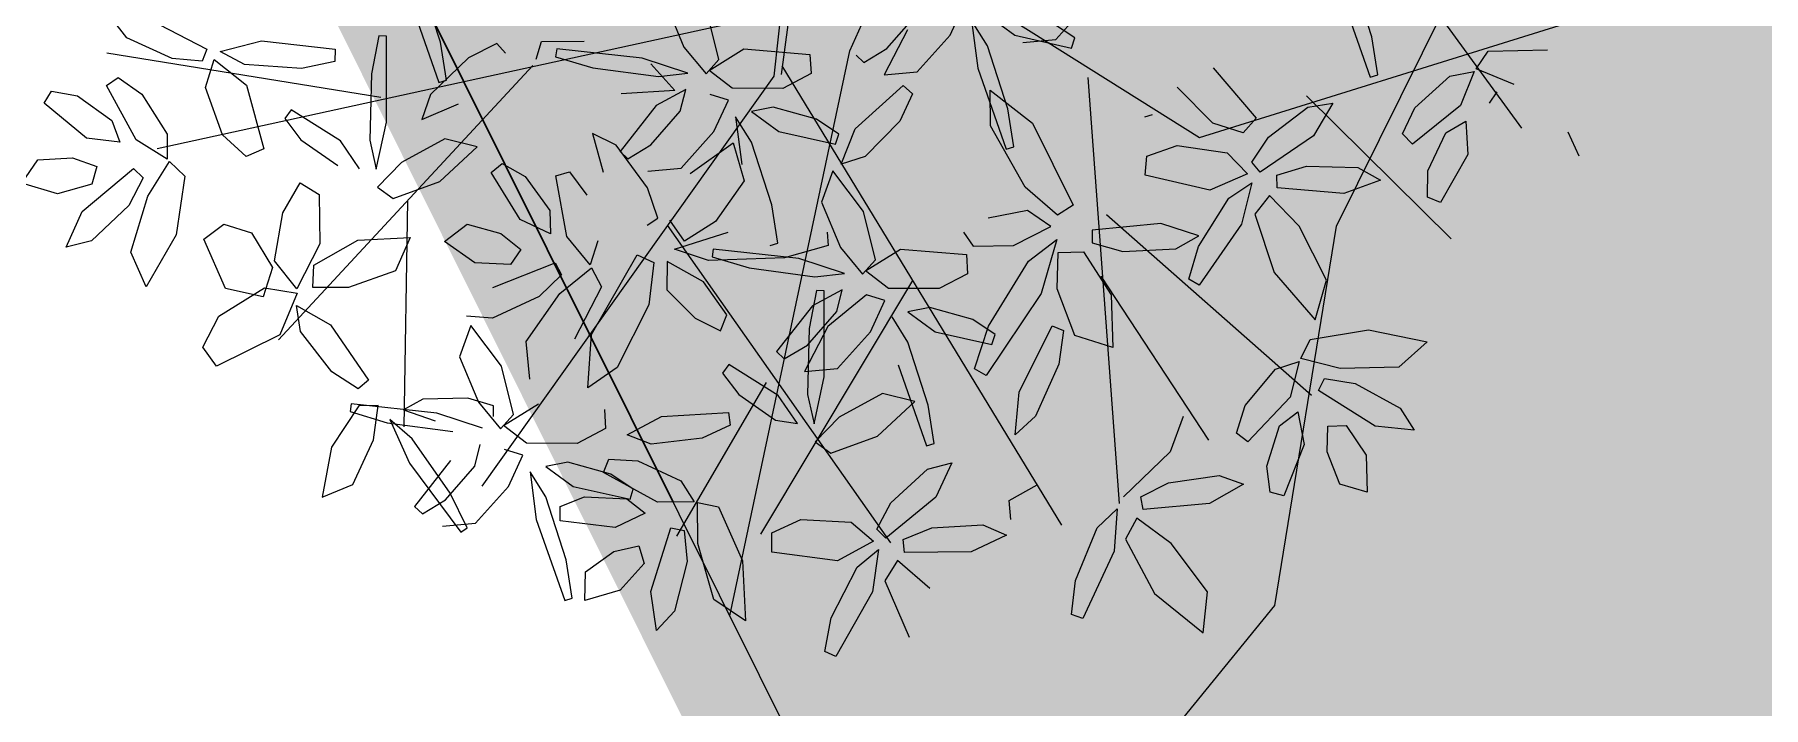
# Model space of a CAD drawing. Header units: inches. Extents: x 218980 to 233865, y 587194 to 599270.
# Drawn here: x 219000.44 to 219010.29, y 587406.06 to 587409.89 of the extents above; entities that cross this region are included whole.
import ezdxf

# ---------------------------------------------------------------- set-up
doc = ezdxf.new("R2010")
doc.units = ezdxf.units.IN
doc.header["$MEASUREMENT"] = 0
for name, pattern in [('01', [0]), ('DASHDOT2', [0.5, 0.25, -0.125, 0, -0.125]), ('State_Boundary_2', [13.5, 5, -1.6, 0.3, -1.6, 5])]:
    doc.linetypes.add(name, pattern=pattern)
doc.layers.get('0').update_dxf_attribs({"lineweight": 0})
for name, color, linetype, lineweight in [('Minor Contour', 250, 'Continuous', 0), ('Planning Boundary', 222, '01', 0), ('Proposed Services', 11, '01', 0), ('Proposed Urban Design', 250, 'Continuous', 0), ('Town Boundary', 220, 'DASHDOT2', 30)]:
    doc.layers.add(name, color=color, linetype=linetype, lineweight=lineweight)
doc.layers.add('Open Space Within Settlement Passive', color=7, linetype='01', lineweight=0, true_color=0xcbe279)

# ---------------------------------------------------------------- blocks, each defined once
blk = doc.blocks.new('tree2')
at = {"color": 44}
for p, q in [((325197.4447, 3048392.6847), (325197.2803, 3048391.2113)), ((325197.512, 3048392.6512), (325197.3225, 3048391.221)), ((325200.7782, 3048391.9633), (325201.5399, 3048390.9151)), ((325197.3163, 3048391.5736), (325193.7676, 3048390.7982)), ((325198.6503, 3048391.525), (325199.7052, 3048390.8618)), ((325199.7052, 3048390.8618), (325201.7527, 3048391.5018)), ((325195.0431, 3048391.0902), (325193.4813, 3048391.3439)), ((325195.9072, 3048391.2736), (325194.4594, 3048389.7096)), ((325197.3255, 3048391.2705), (325198.9193, 3048388.6524)), ((325197.2803, 3048391.2113), (325195.6173, 3048388.8744)), ((325199.0699, 3048391.2054), (325199.2478, 3048388.7766)), ((325200.3151, 3048391.0993), (325201.138, 3048390.2852)), ((325195.1933, 3048390.5024), (325195.173, 3048389.2128)), ((325196.6734, 3048390.3632), (325197.9455, 3048388.5517)), ((325199.1757, 3048390.4227), (325200.3421, 3048389.3939)), ((325198.0709, 3048390.0475), (325197.2038, 3048388.6019)), ((325199.1433, 3048390.073), (325199.7569, 3048389.1376)), ((325197.2375, 3048389.4655), (325196.7271, 3048388.5906))]:
    blk.add_line(p, q, dxfattribs=at)
at = {"color": 62}
for p, q in [((325195.3813, 3048391.4064), (325195.2654, 3048391.7654)), ((325195.2106, 3048391.6376), (325195.3728, 3048391.1756)), ((325196.6608, 3048391.6358), (325196.7689, 3048391.3769)), ((325193.5957, 3048391.4298), (325193.5089, 3048391.5436)), ((325196.9679, 3048391.3067), (325196.8995, 3048391.5822)), ((325194.1268, 3048391.3518), (325194.3621, 3048391.4133)), ((325194.3621, 3048391.4133), (325194.7824, 3048391.3655)), ((325195.03, 3048391.4418), (325194.9897, 3048391.2248)), ((325195.0746, 3048391.4397), (325195.03, 3048391.4418)), ((325195.0738, 3048390.9501), (325195.0746, 3048391.4397)), ((325194.2658, 3048391.2783), (325194.1268, 3048391.3518)), ((325194.7824, 3048391.3655), (325194.7802, 3048391.2965)), ((325195.5406, 3048391.3175), (325195.3243, 3048391.107)), ((325195.4156, 3048391.1884), (325195.3813, 3048391.4064)), ((325196.7689, 3048391.3769), (325196.8946, 3048391.225)), ((325196.9114, 3048391.2445), (325197.1104, 3048391.3671)), ((325194.5903, 3048391.2562), (325194.2658, 3048391.2783)), ((325194.7802, 3048391.2965), (325194.5903, 3048391.2562)), ((325194.9897, 3048391.2248), (325194.9796, 3048390.8478)), ((325196.8946, 3048391.225), (325196.9679, 3048391.3067)), ((325193.1239, 3048391.0582), (325193.1672, 3048391.1271)), ((325193.1672, 3048391.1271), (325193.3143, 3048391.0993)), ((325195.3728, 3048391.1756), (325195.4156, 3048391.1884)), ((325194.8131, 3048390.8435), (325194.5319, 3048391.0197)), ((325195.3243, 3048391.107), (325195.2756, 3048390.965)), ((325195.0165, 3048390.6819), (325195.0738, 3048390.9501)), ((325194.9796, 3048390.8478), (325195.0165, 3048390.6819)), ((325192.9969, 3048390.6016), (325193.0882, 3048390.7356))]:
    blk.add_line(p, q, dxfattribs=at)
at = {"color": 66}
for p, q in [((325200.6865, 3048391.437), (325200.5706, 3048391.796)), ((325200.5158, 3048391.6682), (325200.678, 3048391.2061)), ((325200.7207, 3048391.219), (325200.6865, 3048391.437)), ((325198.6133, 3048391.0267), (325198.4974, 3048391.3856)), ((325201.2817, 3048391.2533), (325201.3498, 3048391.3545)), ((325201.3498, 3048391.3545), (325201.6864, 3048391.363)), ((325198.4426, 3048391.2578), (325198.6047, 3048390.7958)), ((325200.678, 3048391.2061), (325200.7207, 3048391.219)), ((325200.9313, 3048391.0317), (325201.1303, 3048391.2129)), ((325201.1303, 3048391.2129), (325201.2703, 3048391.2386)), ((325201.2703, 3048391.2386), (325201.1923, 3048391.0444)), ((325201.4971, 3048391.1652), (325201.2817, 3048391.2533)), ((325198.5122, 3048391.1326), (325198.7542, 3048390.945)), ((325198.5149, 3048390.9288), (325198.5122, 3048391.1326)), ((325201.3564, 3048391.0582), (325201.3999, 3048391.122)), ((325198.6475, 3048390.8087), (325198.6133, 3048391.0267)), ((325200.8605, 3048390.8825), (325200.9313, 3048391.0317)), ((325201.1923, 3048391.0444), (325200.9183, 3048390.8252)), ((325198.7123, 3048390.5797), (325198.5149, 3048390.9288)), ((325198.7542, 3048390.945), (325198.9854, 3048390.4766)), ((325199.3944, 3048390.9809), (325199.4372, 3048390.9937)), ((325201.1082, 3048390.8896), (325201.2229, 3048390.9557)), ((325201.2229, 3048390.9557), (325201.2333, 3048390.7654)), ((325200.9183, 3048390.8252), (325200.8605, 3048390.8825)), ((325201.0049, 3048390.6723), (325201.1082, 3048390.8896)), ((325201.8034, 3048390.8943), (325201.8649, 3048390.7589)), ((325198.6047, 3048390.7958), (325198.6475, 3048390.8087)), ((325198.8957, 3048390.4205), (325198.7123, 3048390.5797)), ((325197.859, 3048390.1652), (325197.7906, 3048390.4407)), ((325198.7248, 3048390.4469), (325198.5013, 3048390.4034)), ((325198.8578, 3048390.3544), (325198.7248, 3048390.4469)), ((325198.9854, 3048390.4766), (325198.8957, 3048390.4205)), ((325198.6466, 3048390.2478), (325198.8578, 3048390.3544)), ((325197.66, 3048390.2354), (325197.7857, 3048390.0835)), ((325198.361, 3048390.3232), (325198.4157, 3048390.2426)), ((325198.4157, 3048390.2426), (325198.6466, 3048390.2478)), ((325198.7314, 3048390.1567), (325198.8927, 3048390.2815)), ((325196.5014, 3048390.1933), (325196.5979, 3048390.1501)), ((325196.5979, 3048390.1501), (325196.568, 3048389.9091)), ((325196.674, 3048390.1555), (325196.6714, 3048389.9935)), ((325196.8802, 3048390.0396), (325196.674, 3048390.1555)), ((325197.6828, 3048390.0881), (325197.4222, 3048390.1733)), ((325197.7857, 3048390.0835), (325197.859, 3048390.1652)), ((325197.8026, 3048390.103), (325198.0015, 3048390.2256)), ((325198.0015, 3048390.2256), (325198.3772, 3048390.1947)), ((325198.3772, 3048390.1947), (325198.3841, 3048390.085)), ((325198.5033, 3048389.7874), (325198.7314, 3048390.1567)), ((325197.0133, 3048389.8509), (325196.8802, 3048390.0396)), ((325197.514, 3048390.0689), (325197.6828, 3048390.0881)), ((325197.9342, 3048390.0013), (325197.8026, 3048390.103)), ((325198.3841, 3048390.085), (325198.2223, 3048390.0009)), ((325196.6714, 3048389.9935), (325196.8321, 3048389.8323)), ((325197.5229, 3048389.9907), (325197.4827, 3048389.7737)), ((325197.6705, 3048389.9939), (325197.5007, 3048389.9029)), ((325197.5676, 3048389.9886), (325197.5229, 3048389.9907)), ((325197.5668, 3048389.4989), (325197.5676, 3048389.9886)), ((325197.8084, 3048389.9652), (325197.5891, 3048389.785)), ((325197.6389, 3048389.8714), (325197.6705, 3048389.9939)), ((325197.9136, 3048389.9343), (325197.8084, 3048389.9652)), ((325197.8306, 3048389.7555), (325197.9136, 3048389.9343)), ((325198.2223, 3048390.0009), (325197.9342, 3048390.0013)), ((325196.568, 3048389.9091), (325196.3884, 3048389.5505)), ((325196.9769, 3048389.7606), (325197.0133, 3048389.8509)), ((325197.5007, 3048389.9029), (325197.2959, 3048389.6418)), ((325197.4715, 3048389.6791), (325197.6389, 3048389.8714)), ((325198.1683, 3048389.893), (325198.0442, 3048389.8688)), ((325198.4139, 3048389.8246), (325198.1683, 3048389.893)), ((325194.7637, 3048389.5259), (325194.5849, 3048389.7575)), ((325194.7562, 3048389.7942), (325194.9718, 3048389.48)), ((325196.2208, 3048389.4346), (325196.2415, 3048389.7402)), ((325196.8321, 3048389.8323), (325196.9769, 3048389.7606)), ((325197.5891, 3048389.785), (325197.4549, 3048389.5286)), ((325197.4827, 3048389.7737), (325197.4726, 3048389.3967)), ((325197.6435, 3048389.5465), (325197.8306, 3048389.7555)), ((325198.5419, 3048389.7402), (325198.4139, 3048389.8246)), ((325198.5231, 3048389.6821), (325198.5419, 3048389.7402)), ((325197.2959, 3048389.6418), (325197.3403, 3048389.5999)), ((325197.3403, 3048389.5999), (325197.4715, 3048389.6791)), ((325195.4902, 3048389.6124), (325195.5983, 3048389.3536)), ((325196.3884, 3048389.5505), (325196.2208, 3048389.4346)), ((325197.0249, 3048389.5685), (325196.9879, 3048389.52)), ((325197.3061, 3048389.3924), (325197.0249, 3048389.5685)), ((325197.4549, 3048389.5286), (325197.6435, 3048389.5465)), ((325194.9128, 3048389.4301), (325194.7637, 3048389.5259)), ((325194.9718, 3048389.48), (325194.9128, 3048389.4301)), ((325196.9879, 3048389.52), (325197.0805, 3048389.3978)), ((325197.5095, 3048389.2308), (325197.5668, 3048389.4989)), ((325194.8737, 3048389.3439), (325194.8669, 3048389.2997)), ((325195.3605, 3048389.2915), (325194.8737, 3048389.3439)), ((325195.2822, 3048389.3701), (325195.1707, 3048389.3106)), ((325195.5371, 3048389.3769), (325195.2822, 3048389.3701)), ((325195.6842, 3048389.3338), (325195.5371, 3048389.3769)), ((325197.0805, 3048389.3978), (325197.2894, 3048389.2516)), ((325197.4145, 3048389.2331), (325197.3061, 3048389.3924)), ((325197.4726, 3048389.3967), (325197.5095, 3048389.2308)), ((325194.917, 3048389.3334), (325194.7603, 3048389.0967)), ((325194.8669, 3048389.2997), (325195.0784, 3048389.2368)), ((325195.0267, 3048389.3347), (325194.917, 3048389.3334)), ((325194.9999, 3048389.1394), (325195.0267, 3048389.3347)), ((325195.0929, 3048389.2559), (325195.2064, 3048389.0063)), ((325195.2213, 3048389.1445), (325195.0929, 3048389.2559)), ((325195.1707, 3048389.3106), (325195.3526, 3048389.247)), ((325196.3155, 3048389.3128), (325196.3224, 3048389.2032)), ((325196.4455, 3048389.1671), (325196.6413, 3048389.2719)), ((325196.6413, 3048389.2719), (325197.0215, 3048389.2949)), ((325197.0215, 3048389.2949), (325197.0328, 3048389.2226)), ((325197.2894, 3048389.2516), (325197.4145, 3048389.2331)), ((325197.6536, 3048389.269), (325197.5158, 3048389.128)), ((325195.0784, 3048389.2368), (325195.4523, 3048389.187)), ((325196.5824, 3048389.1146), (325196.4455, 3048389.1671)), ((325196.8731, 3048389.1478), (325196.5824, 3048389.1146)), ((325197.0328, 3048389.2226), (325196.8731, 3048389.1478)), ((325194.7603, 3048389.0967), (325194.7074, 3048388.8122)), ((325194.8824, 3048388.8847), (325194.9999, 3048389.1394)), ((325195.439, 3048389.021), (325195.2342, 3048388.76)), ((325196.5064, 3048389.0199), (325196.7501, 3048388.9058)), ((325194.7074, 3048388.8122), (325194.8824, 3048388.8847)), ((325196.7501, 3048388.9058), (325196.8276, 3048388.7863)), ((325196.8456, 3048388.7815), (325196.9652, 3048388.7574))]:
    blk.add_line(p, q, dxfattribs=at)
at = {"color": 64}
for p, q in [((325198.2842, 3048391.4458), (325198.3672, 3048391.6246)), ((325198.8867, 3048391.4219), (325199.0739, 3048391.6309)), ((325193.7244, 3048391.5357), (325194.0512, 3048391.3651)), ((325197.9251, 3048391.3694), (325198.0925, 3048391.5617)), ((325198.4074, 3048391.5297), (325198.4426, 3048391.2578)), ((325198.4974, 3048391.3856), (325198.4074, 3048391.5297)), ((325198.4978, 3048391.5592), (325198.653, 3048391.445)), ((325198.9955, 3048391.4306), (325198.8675, 3048391.5149)), ((325193.8534, 3048391.3128), (325193.5957, 3048391.4298)), ((325195.9277, 3048391.3085), (325195.9577, 3048391.4099)), ((325195.9577, 3048391.4099), (325196.2005, 3048391.4123)), ((325198.0427, 3048391.4754), (325197.9085, 3048391.219)), ((325198.0971, 3048391.2368), (325198.2842, 3048391.4458)), ((325198.653, 3048391.445), (325198.9767, 3048391.3724)), ((325198.6982, 3048391.404), (325198.8867, 3048391.4219)), ((325198.9767, 3048391.3724), (325198.9955, 3048391.4306)), ((325194.0238, 3048391.2972), (325193.8534, 3048391.3128)), ((325194.0512, 3048391.3651), (325194.0238, 3048391.2972)), ((325195.7035, 3048391.3977), (325195.5406, 3048391.3175)), ((325195.7524, 3048391.3432), (325195.7035, 3048391.3977)), ((325196.0442, 3048391.3672), (325196.0375, 3048391.323)), ((325196.0375, 3048391.323), (325196.249, 3048391.2602)), ((325196.5311, 3048391.3148), (325196.0442, 3048391.3672)), ((325196.7917, 3048391.2296), (325196.5311, 3048391.3148)), ((325197.1104, 3048391.3671), (325197.4861, 3048391.3361)), ((325197.4861, 3048391.3361), (325197.4929, 3048391.2265)), ((325197.7495, 3048391.3322), (325197.7939, 3048391.2902)), ((325197.7939, 3048391.2902), (325197.9251, 3048391.3694)), ((325194.043, 3048391.1478), (325194.0935, 3048391.3064)), ((325194.0935, 3048391.3064), (325194.2768, 3048391.1614)), ((325196.249, 3048391.2602), (325196.6229, 3048391.2103)), ((325196.5798, 3048391.2818), (325196.7169, 3048391.1311)), ((325196.6229, 3048391.2103), (325196.7917, 3048391.2296)), ((325197.0431, 3048391.1428), (325196.9114, 3048391.2445)), ((325197.4929, 3048391.2265), (325197.3312, 3048391.1424)), ((325197.9085, 3048391.219), (325198.0971, 3048391.2368)), ((325193.4799, 3048391.158), (325193.5464, 3048391.205)), ((325193.6482, 3048390.8501), (325193.4799, 3048391.158)), ((325193.5464, 3048391.205), (325193.6809, 3048391.1093)), ((325194.1413, 3048390.877), (325194.043, 3048391.1478)), ((325194.2768, 3048391.1614), (325194.3764, 3048390.7979)), ((325196.7169, 3048391.1311), (325196.4113, 3048391.1111)), ((325196.7794, 3048391.1353), (325196.6096, 3048391.0444)), ((325196.7478, 3048391.0129), (325196.7794, 3048391.1353)), ((325197.3312, 3048391.1424), (325197.0431, 3048391.1428)), ((325197.7445, 3048390.9111), (325198.0167, 3048391.1596)), ((325198.0167, 3048391.1596), (325198.0711, 3048391.1107)), ((325193.3663, 3048390.8582), (325193.1239, 3048391.0582)), ((325193.3143, 3048391.0993), (325193.5104, 3048390.9598)), ((325193.6809, 3048391.1093), (325193.8249, 3048390.8819)), ((325194.5319, 3048391.0197), (325194.4949, 3048390.9711)), ((325195.2756, 3048390.965), (325195.4855, 3048391.055)), ((325196.6096, 3048391.0444), (325196.4048, 3048390.7833)), ((325197.0225, 3048391.0758), (325196.9172, 3048391.1067)), ((325196.9395, 3048390.8969), (325197.0225, 3048391.0758)), ((325197.2772, 3048391.0345), (325197.153, 3048391.0103)), ((325197.5228, 3048390.9661), (325197.2772, 3048391.0345)), ((325198.0711, 3048391.1107), (325197.9981, 3048390.9559)), ((325193.5104, 3048390.9598), (325193.5555, 3048390.8354)), ((325194.4949, 3048390.9711), (325194.5875, 3048390.849)), ((325196.5804, 3048390.8206), (325196.7478, 3048391.0129)), ((325197.0627, 3048390.9809), (325197.0978, 3048390.709)), ((325197.1527, 3048390.8368), (325197.0627, 3048390.9809)), ((325197.153, 3048391.0103), (325197.3082, 3048390.8962)), ((325197.6507, 3048390.8817), (325197.5228, 3048390.9661)), ((325197.9981, 3048390.9559), (325197.7999, 3048390.7539)), ((325193.5555, 3048390.8354), (325193.3663, 3048390.8582)), ((325193.8259, 3048390.7396), (325193.6482, 3048390.8501)), ((325193.8249, 3048390.8819), (325193.8259, 3048390.7396)), ((325194.2758, 3048390.7539), (325194.1413, 3048390.877)), ((325194.5875, 3048390.849), (325194.7964, 3048390.7028)), ((325194.9215, 3048390.6842), (325194.8131, 3048390.8435)), ((325195.4066, 3048390.8549), (325195.1606, 3048390.7201)), ((325195.5904, 3048390.809), (325195.4066, 3048390.8549)), ((325196.2475, 3048390.8852), (325196.3089, 3048390.6653)), ((325196.3818, 3048390.8181), (325196.2475, 3048390.8852)), ((325196.4492, 3048390.7414), (325196.5804, 3048390.8206)), ((325196.7523, 3048390.688), (325196.9395, 3048390.8969)), ((325196.8045, 3048390.6572), (325197.0489, 3048390.833)), ((325197.0489, 3048390.833), (325197.1121, 3048390.6154)), ((325197.2686, 3048390.4778), (325197.1527, 3048390.8368)), ((325197.3082, 3048390.8962), (325197.632, 3048390.8236)), ((325197.632, 3048390.8236), (325197.6507, 3048390.8817)), ((325197.6633, 3048390.7113), (325197.7445, 3048390.9111)), ((325193.0882, 3048390.7356), (325193.287, 3048390.7469)), ((325193.287, 3048390.7469), (325193.424, 3048390.6971)), ((325193.7142, 3048390.5289), (325193.8384, 3048390.7258)), ((325193.8384, 3048390.7258), (325193.9262, 3048390.6412)), ((325194.3764, 3048390.7979), (325194.2758, 3048390.7539)), ((325195.3785, 3048390.6119), (325195.5904, 3048390.809)), ((325196.5617, 3048390.5758), (325196.3818, 3048390.8181)), ((325196.4048, 3048390.7833), (325196.4492, 3048390.7414)), ((325197.7999, 3048390.7539), (325197.6633, 3048390.7113)), ((325193.3412, 3048390.4413), (325193.6333, 3048390.6861)), ((325193.424, 3048390.6971), (325193.3962, 3048390.5963)), ((325193.6886, 3048390.6322), (325193.6075, 3048390.4746)), ((325193.6333, 3048390.6861), (325193.6886, 3048390.6322)), ((325193.9262, 3048390.6412), (325193.8762, 3048390.3082)), ((325195.1606, 3048390.7201), (325195.0228, 3048390.5791)), ((325195.6702, 3048390.6623), (325195.7332, 3048390.7139)), ((325195.8365, 3048390.3957), (325195.6702, 3048390.6623)), ((325195.7332, 3048390.7139), (325195.8637, 3048390.6408)), ((325195.8637, 3048390.6408), (325196.0054, 3048390.4463)), ((325196.0395, 3048390.6439), (325196.1174, 3048390.6673)), ((325196.1013, 3048390.2985), (325196.0395, 3048390.6439)), ((325196.1174, 3048390.6673), (325196.2146, 3048390.5339)), ((325196.5638, 3048390.6701), (325196.7523, 3048390.688)), ((325197.6169, 3048390.6721), (325197.5519, 3048390.4943)), ((325197.7906, 3048390.4407), (325197.6169, 3048390.6721)), ((325193.1998, 3048390.542), (325192.9969, 3048390.6016)), ((325193.3962, 3048390.5963), (325193.1998, 3048390.542)), ((325193.619, 3048390.2094), (325193.7142, 3048390.5289)), ((325194.4839, 3048390.4327), (325194.5834, 3048390.6039)), ((325194.5834, 3048390.6039), (325194.6915, 3048390.5377)), ((325194.6915, 3048390.5377), (325194.6941, 3048390.2566)), ((325195.0228, 3048390.5791), (325195.1118, 3048390.5149)), ((325195.1118, 3048390.5149), (325195.3785, 3048390.6119)), ((325196.6195, 3048390.4036), (325196.5617, 3048390.5758)), ((325197.1121, 3048390.6154), (325196.9478, 3048390.383)), ((325193.2502, 3048390.2373), (325193.3412, 3048390.4413)), ((325193.6075, 3048390.4746), (325193.3942, 3048390.2744)), ((325194.4361, 3048390.1604), (325194.4839, 3048390.4327)), ((325196.0054, 3048390.4463), (325196.0087, 3048390.314)), ((325197.3028, 3048390.2598), (325197.2686, 3048390.4778)), ((325197.5519, 3048390.4943), (325197.66, 3048390.2354)), ((325194.034, 3048390.2828), (325194.1476, 3048390.3687)), ((325194.1476, 3048390.3687), (325194.3047, 3048390.3196)), ((325195.4048, 3048390.2697), (325195.5339, 3048390.3677)), ((325195.5339, 3048390.3677), (325195.726, 3048390.3153)), ((325196.0087, 3048390.314), (325195.8365, 3048390.3957)), ((325196.5591, 3048390.3624), (325196.6195, 3048390.4036)), ((325196.7726, 3048390.2725), (325196.6887, 3048390.3905)), ((325196.9478, 3048390.383), (325196.7726, 3048390.2725)), ((325193.3942, 3048390.2744), (325193.2502, 3048390.2373)), ((325193.8762, 3048390.3082), (325193.7065, 3048390.0109)), ((325194.1583, 3048390.0012), (325194.034, 3048390.2828)), ((325194.3047, 3048390.3196), (325194.4249, 3048390.1209)), ((325194.6941, 3048390.2566), (325194.5629, 3048389.999)), ((325194.6605, 3048390.1353), (325194.912, 3048390.2781)), ((325194.912, 3048390.2781), (325195.2086, 3048390.2928)), ((325195.2086, 3048390.2928), (325195.1262, 3048390.1017)), ((325195.5782, 3048390.1487), (325195.4048, 3048390.2697)), ((325195.726, 3048390.3153), (325195.8401, 3048390.2247)), ((325196.2347, 3048390.1373), (325196.1013, 3048390.2985)), ((325196.2789, 3048390.2726), (325196.2347, 3048390.1373)), ((325196.715, 3048390.2251), (325197.0203, 3048390.3234)), ((325197.26, 3048390.2469), (325197.3028, 3048390.2598)), ((325197.5897, 3048390.2465), (325197.3423, 3048390.1775)), ((325197.5844, 3048390.3235), (325197.5897, 3048390.2465)), ((325193.7065, 3048390.0109), (325193.619, 3048390.2094)), ((325194.5629, 3048389.999), (325194.4361, 3048390.1604)), ((325194.6545, 3048390.0082), (325194.6605, 3048390.1353)), ((325195.7817, 3048390.1379), (325195.5782, 3048390.1487)), ((325195.6804, 3048390.0084), (325196.0351, 3048390.1478)), ((325195.8401, 3048390.2247), (325195.7817, 3048390.1379)), ((325196.0351, 3048390.1478), (325196.0704, 3048390.0791)), ((325196.2415, 3048389.7402), (325196.5014, 3048390.1933)), ((325196.9085, 3048390.1609), (325196.715, 3048390.2251)), ((325197.3423, 3048390.1775), (325196.9085, 3048390.1609)), ((325196.9354, 3048390.2257), (325196.9286, 3048390.1816)), ((325196.9286, 3048390.1816), (325197.1401, 3048390.1187)), ((325197.4222, 3048390.1733), (325196.9354, 3048390.2257)), ((325194.4249, 3048390.1209), (325194.3718, 3048389.9549)), ((325195.1262, 3048390.1017), (325194.8577, 3048390.0073)), ((325196.0704, 3048390.0791), (325195.9435, 3048389.9554)), ((325196.0619, 3048389.973), (325196.2422, 3048390.1203)), ((325196.2422, 3048390.1203), (325196.2986, 3048390.0121)), ((325197.1401, 3048390.1187), (325197.514, 3048390.0689)), ((325194.1186, 3048389.845), (325194.38, 3048390.0062)), ((325194.3718, 3048389.9549), (325194.1583, 3048390.0012)), ((325194.38, 3048390.0062), (325194.5666, 3048389.9755)), ((325194.5666, 3048389.9755), (325194.4671, 3048389.7379)), ((325194.8577, 3048390.0073), (325194.6545, 3048390.0082)), ((325195.9435, 3048389.9554), (325195.6777, 3048389.8332)), ((325195.8701, 3048389.7003), (325196.0619, 3048389.973)), ((325196.2986, 3048390.0121), (325196.1454, 3048389.7123)), ((325194.0275, 3048389.6679), (325194.1186, 3048389.845)), ((325194.5619, 3048389.9044), (325194.7562, 3048389.7942)), ((325194.5849, 3048389.7575), (325194.5619, 3048389.9044)), ((325195.6777, 3048389.8332), (325195.5293, 3048389.8437)), ((325194.4671, 3048389.7379), (325194.1061, 3048389.5591)), ((325195.5552, 3048389.7903), (325195.4902, 3048389.6124)), ((325195.7289, 3048389.5589), (325195.5552, 3048389.7903)), ((325194.1061, 3048389.5591), (325194.0275, 3048389.6679))]:
    blk.add_line(p, q, dxfattribs=at)
at = {"color": 68}
for p, q in [((325199.7834, 3048391.2597), (325200.0273, 3048390.9724)), ((325199.7809, 3048390.9447), (325199.5773, 3048391.1486)), ((325200.0975, 3048390.8639), (325200.3227, 3048391.0355)), ((325200.3227, 3048391.0355), (325200.4639, 3048391.058)), ((325200.4639, 3048391.058), (325200.3549, 3048390.8719)), ((325199.9547, 3048390.89), (325199.7809, 3048390.9447)), ((325200.0273, 3048390.9724), (325199.9547, 3048390.89)), ((325200.003, 3048390.7212), (325200.0975, 3048390.8639)), ((325200.3549, 3048390.8719), (325200.0498, 3048390.665)), ((325199.3962, 3048390.6474), (325199.4052, 3048390.7568)), ((325199.4052, 3048390.7568), (325199.5773, 3048390.8169)), ((325199.5773, 3048390.8169), (325199.8624, 3048390.7752)), ((325199.8624, 3048390.7752), (325199.9781, 3048390.6556)), ((325200.0498, 3048390.665), (325200.003, 3048390.7212)), ((325201.2333, 3048390.7654), (325201.0784, 3048390.492)), ((325199.7636, 3048390.5628), (325199.3962, 3048390.6474)), ((325199.9781, 3048390.6556), (325199.7636, 3048390.5628)), ((325200.1464, 3048390.6487), (325200.3153, 3048390.6999)), ((325200.1473, 3048390.5756), (325200.1464, 3048390.6487)), ((325200.3153, 3048390.6999), (325200.6077, 3048390.691)), ((325200.6077, 3048390.691), (325200.7356, 3048390.6193)), ((325201.003, 3048390.5227), (325201.0049, 3048390.6723)), ((325199.8717, 3048390.5171), (325200.0023, 3048390.6047)), ((325200.0023, 3048390.6047), (325199.945, 3048390.3684)), ((325200.1038, 3048390.5324), (325200.0207, 3048390.4252)), ((325200.2722, 3048390.3573), (325200.1038, 3048390.5324)), ((325200.5268, 3048390.5437), (325200.1473, 3048390.5756)), ((325200.7356, 3048390.6193), (325200.5268, 3048390.5437)), ((325199.6985, 3048390.2418), (325199.8717, 3048390.5171)), ((325200.0207, 3048390.4252), (325200.1294, 3048390.0927)), ((325201.0784, 3048390.492), (325201.003, 3048390.5227)), ((325199.4845, 3048390.3731), (325199.0936, 3048390.3344)), ((325199.0936, 3048390.3344), (325199.0941, 3048390.2612)), ((325199.7013, 3048390.3014), (325199.4845, 3048390.3731)), ((325199.945, 3048390.3684), (325199.7038, 3048390.0208)), ((325200.4285, 3048390.0489), (325200.2722, 3048390.3573)), ((325198.8927, 3048390.2815), (325198.804, 3048389.9733)), ((325199.0941, 3048390.2612), (325199.2692, 3048390.2132)), ((325199.5707, 3048390.2274), (325199.7013, 3048390.3014)), ((325199.6441, 3048390.0555), (325199.6985, 3048390.2418)), ((325198.8939, 3048390.0002), (325198.8999, 3048390.2073)), ((325198.8999, 3048390.2073), (325199.0446, 3048390.2111)), ((325199.0446, 3048390.2111), (325199.2014, 3048389.9662)), ((325199.2692, 3048390.2132), (325199.5707, 3048390.2274)), ((325199.7038, 3048390.0208), (325199.6441, 3048390.0555)), ((325200.1294, 3048390.0927), (325200.3642, 3048389.8241)), ((325200.3642, 3048389.8241), (325200.4285, 3048390.0489)), ((325198.804, 3048389.9733), (325198.4895, 3048389.505)), ((325198.9951, 3048389.7342), (325198.8939, 3048390.0002)), ((325199.2014, 3048389.9662), (325199.211, 3048389.6654)), ((325198.0438, 3048389.6953), (325197.9538, 3048389.8394)), ((325198.0442, 3048389.8688), (325198.1994, 3048389.7547)), ((325198.1994, 3048389.7547), (325198.5231, 3048389.6821)), ((325198.4226, 3048389.5436), (325198.5033, 3048389.7874)), ((325198.6773, 3048389.4103), (325198.8662, 3048389.7889)), ((325198.8662, 3048389.7889), (325198.9303, 3048389.7631)), ((325198.9303, 3048389.7631), (325198.9032, 3048389.5709)), ((325200.335, 3048389.7119), (325200.6671, 3048389.7671)), ((325200.6671, 3048389.7671), (325201.0023, 3048389.6974)), ((325195.8901, 3048389.4842), (325195.8701, 3048389.7003)), ((325198.1597, 3048389.3363), (325198.0438, 3048389.6953)), ((325199.211, 3048389.6654), (325198.9951, 3048389.7342)), ((325200.2816, 3048389.6023), (325200.335, 3048389.7119)), ((325201.0023, 3048389.6974), (325200.8404, 3048389.5529)), ((325195.7973, 3048389.2834), (325195.7289, 3048389.5589)), ((325197.989, 3048389.5675), (325198.1511, 3048389.1054)), ((325198.4895, 3048389.505), (325198.4226, 3048389.5436)), ((325198.9032, 3048389.5709), (325198.7713, 3048389.2736)), ((325199.9654, 3048389.3341), (325200.1372, 3048389.5412)), ((325200.1372, 3048389.5412), (325200.2723, 3048389.5861)), ((325200.2723, 3048389.5861), (325200.2221, 3048389.383)), ((325200.5071, 3048389.5449), (325200.2816, 3048389.6023)), ((325200.8404, 3048389.5529), (325200.5071, 3048389.5449)), ((325200.3826, 3048389.4194), (325200.4168, 3048389.4887)), ((325200.4168, 3048389.4887), (325200.5917, 3048389.4602)), ((325200.5917, 3048389.4602), (325200.848, 3048389.3191)), ((325195.5983, 3048389.3536), (325195.724, 3048389.2017)), ((325195.7409, 3048389.2212), (325195.9398, 3048389.3438)), ((325197.8996, 3048389.4038), (325197.6536, 3048389.269)), ((325197.8715, 3048389.1608), (325198.0833, 3048389.3579)), ((325198.0833, 3048389.3579), (325197.8996, 3048389.4038)), ((325198.6545, 3048389.1682), (325198.6773, 3048389.4103)), ((325200.2221, 3048389.383), (325199.9811, 3048389.1279)), ((325200.7056, 3048389.2172), (325200.3826, 3048389.4194)), ((325195.6211, 3048389.2063), (325195.3605, 3048389.2915)), ((325195.6834, 3048389.2728), (325195.6842, 3048389.3338)), ((325195.724, 3048389.2017), (325195.7973, 3048389.2834)), ((325198.1939, 3048389.1183), (325198.1597, 3048389.3363)), ((325198.7713, 3048389.2736), (325198.6545, 3048389.1682)), ((325199.6129, 3048389.272), (325199.5373, 3048389.07)), ((325199.9159, 3048389.1766), (325199.9654, 3048389.3341)), ((325200.1602, 3048389.218), (325200.2647, 3048389.2994)), ((325200.2647, 3048389.2994), (325200.3013, 3048389.1124)), ((325200.848, 3048389.3191), (325200.9278, 3048389.1936)), ((325195.8725, 3048389.1194), (325195.7409, 3048389.2212)), ((325196.3224, 3048389.2032), (325196.1606, 3048389.1191)), ((325197.6048, 3048389.0637), (325197.8715, 3048389.1608)), ((325199.9811, 3048389.1279), (325199.9159, 3048389.1766)), ((325200.0881, 3048388.9885), (325200.1602, 3048389.218)), ((325200.4317, 3048389.0713), (325200.4367, 3048389.2169)), ((325200.4367, 3048389.2169), (325200.5412, 3048389.2216)), ((325200.5412, 3048389.2216), (325200.6535, 3048389.0516)), ((325200.9278, 3048389.1936), (325200.7056, 3048389.2172)), ((325195.4375, 3048388.8355), (325195.2213, 3048389.1445)), ((325195.5772, 3048388.9896), (325195.6088, 3048389.112)), ((325195.8519, 3048389.0524), (325195.7467, 3048389.0834)), ((325195.7689, 3048388.8736), (325195.8519, 3048389.0524)), ((325196.1606, 3048389.1191), (325195.8725, 3048389.1194)), ((325197.5158, 3048389.128), (325197.6048, 3048389.0637)), ((325198.1511, 3048389.1054), (325198.1939, 3048389.1183)), ((325199.5373, 3048389.07), (325199.2721, 3048388.814)), ((325200.3013, 3048389.1124), (325200.1859, 3048388.8201)), ((325200.5038, 3048388.8857), (325200.4317, 3048389.0713)), ((325200.6535, 3048389.0516), (325200.6594, 3048388.8402)), ((325195.2064, 3048389.0063), (325195.4972, 3048388.6123)), ((325195.4098, 3048388.7973), (325195.5772, 3048388.9896)), ((325195.8921, 3048388.9576), (325195.9273, 3048388.6856)), ((325195.9821, 3048388.8134), (325195.8921, 3048388.9576)), ((325196.1066, 3048389.0112), (325195.9825, 3048388.987)), ((325195.9825, 3048388.987), (325196.1377, 3048388.8728)), ((325196.3522, 3048388.9428), (325196.1066, 3048389.0112)), ((325196.3108, 3048388.9527), (325196.3415, 3048389.028)), ((325196.6184, 3048388.7838), (325196.3108, 3048388.9527)), ((325196.3415, 3048389.028), (325196.5064, 3048389.0199)), ((325197.9478, 3048388.7802), (325198.1562, 3048388.9718)), ((325198.1562, 3048388.9718), (325198.2948, 3048389.0073)), ((325198.2948, 3048389.0073), (325198.2034, 3048388.8119)), ((325200.107, 3048388.84), (325200.0881, 3048388.9885)), ((325195.5818, 3048388.6646), (325195.7689, 3048388.8736)), ((325196.1377, 3048388.8728), (325196.4614, 3048388.8003)), ((325196.4802, 3048388.8584), (325196.3522, 3048388.9428)), ((325196.4614, 3048388.8003), (325196.4802, 3048388.8584)), ((325198.6212, 3048388.7941), (325198.7805, 3048388.8827)), ((325199.3701, 3048388.8144), (325199.5277, 3048388.8937)), ((325199.5277, 3048388.8937), (325199.8173, 3048388.935)), ((325199.9556, 3048388.8863), (325199.7628, 3048388.7761)), ((325199.8173, 3048388.935), (325199.9556, 3048388.8863)), ((325200.6594, 3048388.8402), (325200.5038, 3048388.8857)), ((325195.2342, 3048388.76), (325195.2786, 3048388.7181)), ((325195.2786, 3048388.7181), (325195.4098, 3048388.7973)), ((325195.5343, 3048388.6372), (325195.4375, 3048388.8355)), ((325196.098, 3048388.4545), (325195.9821, 3048388.8134)), ((325196.0639, 3048388.7583), (325196.2028, 3048388.814)), ((325196.0645, 3048388.677), (325196.0639, 3048388.7583)), ((325196.2028, 3048388.814), (325196.4431, 3048388.8021)), ((325196.4431, 3048388.8021), (325196.5482, 3048388.7215)), ((325196.8276, 3048388.7863), (325196.6184, 3048388.7838)), ((325196.8469, 3048388.5487), (325196.8456, 3048388.7815)), ((325196.9652, 3048388.7574), (325197.1022, 3048388.4499)), ((325197.867, 3048388.6294), (325197.9478, 3048388.7802)), ((325198.2034, 3048388.8119), (325197.9188, 3048388.5777)), ((325198.6312, 3048388.6847), (325198.6212, 3048388.7941)), ((325199.3834, 3048388.7425), (325199.3701, 3048388.8144)), ((325199.7628, 3048388.7761), (325199.3834, 3048388.7425)), ((325200.1859, 3048388.8201), (325200.107, 3048388.84)), ((325195.3932, 3048388.6468), (325195.5818, 3048388.6646)), ((325195.9273, 3048388.6856), (325196.0895, 3048388.2236)), ((325196.3764, 3048388.6389), (325196.0645, 3048388.677)), ((325196.5482, 3048388.7215), (325196.3764, 3048388.6389)), ((325197.2684, 3048388.6095), (325197.4342, 3048388.6852)), ((325197.4342, 3048388.6852), (325197.7219, 3048388.67)), ((325197.7219, 3048388.67), (325197.8482, 3048388.5616)), ((325198.1798, 3048388.637), (325198.4718, 3048388.6552)), ((325198.4718, 3048388.6552), (325198.6058, 3048388.5956)), ((325199.1219, 3048388.6378), (325199.2356, 3048388.7464)), ((325199.2356, 3048388.7464), (325199.2196, 3048388.5038)), ((325199.3479, 3048388.6926), (325199.2844, 3048388.5727)), ((325199.5439, 3048388.5488), (325199.3479, 3048388.6926)), ((325195.4972, 3048388.6123), (325195.5343, 3048388.6372)), ((325196.5797, 3048388.2741), (325196.6941, 3048388.6376)), ((325196.6941, 3048388.6376), (325196.7697, 3048388.622)), ((325196.7697, 3048388.622), (325196.7862, 3048388.4455)), ((325197.2696, 3048388.4997), (325197.2684, 3048388.6095)), ((325197.8482, 3048388.5616), (325197.6432, 3048388.4495)), ((325197.9188, 3048388.5777), (325197.867, 3048388.6294)), ((325198.0165, 3048388.5704), (325198.1798, 3048388.637)), ((325198.0241, 3048388.4976), (325198.0165, 3048388.5704)), ((325198.6058, 3048388.5956), (325198.4049, 3048388.5011)), ((325198.9984, 3048388.3369), (325199.1219, 3048388.6378)), ((325199.2844, 3048388.5727), (325199.4484, 3048388.2637)), ((325196.2081, 3048388.3858), (325196.3696, 3048388.5024)), ((325196.3696, 3048388.5024), (325196.5117, 3048388.5342)), ((325196.5117, 3048388.5342), (325196.5426, 3048388.4343)), ((325196.9386, 3048388.2282), (325196.8469, 3048388.5487)), ((325197.6432, 3048388.4495), (325197.2696, 3048388.4997)), ((325197.755, 3048388.414), (325197.8771, 3048388.5133)), ((325197.8771, 3048388.5133), (325197.8418, 3048388.2726)), ((325198.4049, 3048388.5011), (325198.0241, 3048388.4976)), ((325199.2196, 3048388.5038), (325199.0414, 3048388.1201)), ((325199.7506, 3048388.2718), (325199.5439, 3048388.5488)), ((325196.1322, 3048388.2365), (325196.098, 3048388.4545)), ((325196.2032, 3048388.2238), (325196.2081, 3048388.3858)), ((325196.5426, 3048388.4343), (325196.4063, 3048388.2828)), ((325196.7862, 3048388.4455), (325196.7143, 3048388.1619)), ((325197.1022, 3048388.4499), (325197.1193, 3048388.108)), ((325197.6081, 3048388.1238), (325197.755, 3048388.414)), ((325197.9847, 3048388.4507), (325197.9119, 3048388.3362)), ((325198.1687, 3048388.2918), (325197.9847, 3048388.4507)), ((325196.4063, 3048388.2828), (325196.2032, 3048388.2238)), ((325196.6129, 3048388.0531), (325196.5797, 3048388.2741)), ((325197.8418, 3048388.2726), (325197.6338, 3048387.9043)), ((325197.9119, 3048388.3362), (325198.0509, 3048388.0152)), ((325198.9766, 3048388.144), (325198.9984, 3048388.3369)), ((325199.4484, 3048388.2637), (325199.7257, 3048388.0393)), ((325199.7257, 3048388.0393), (325199.7506, 3048388.2718)), ((325196.0895, 3048388.2236), (325196.1322, 3048388.2365)), ((325196.7143, 3048388.1619), (325196.6129, 3048388.0531)), ((325197.1193, 3048388.108), (325196.9386, 3048388.2282)), ((325197.5711, 3048387.9333), (325197.6081, 3048388.1238)), ((325199.0414, 3048388.1201), (325198.9766, 3048388.144)), ((325197.6338, 3048387.9043), (325197.5711, 3048387.9333))]:
    blk.add_line(p, q, dxfattribs=at)

msp = doc.modelspace()

# ---------------------------------------------------------------- hatches: boundary and pattern name
at = {"layer": 'Open Space Within Settlement Passive'}
h = msp.add_hatch(color=256, dxfattribs=at)
h.dxf.hatch_style = 1
h.paths.add_polyline_path([(219005.3653, 587428.4654), (219007.5115, 587431.4439), (218991.2851, 587443.136), (218991.8411, 587441.6318), (219001.3725, 587412.6667), (219011.6497, 587392.0097), (219013.4069, 587378.786), (219026.7877, 587368.1024), (219038.8372, 587384.8248), (219019.2834, 587398.7413), (219028.6372, 587411.7226), (219022.3891, 587416.1694)])

# ---------------------------------------------------------------- linework, layer by layer
at = {"layer": 'Minor Contour'}
for points in [[(219004.402, 587406.578), (219005.0866, 587409.7979), (219006.6218, 587413.2364), (219008.2035, 587416.4425), (219008.94, 587420.318), (219008.3896, 587422.8547), (219007.5116, 587426.0203), (219009.7309, 587430.0794), (219014.8938, 587434.0969), (219017.614, 587439.017), (219021.4375, 587444.2306), (219024.5593, 587448.7278), (219030.0481, 587454.0859), (219035.2084, 587457.9516), (219038.2863, 587462.3868), (219043.0122, 587466.7201), (219048.4353, 587468.8093), (219052.462, 587470.049), (219067.4822, 587472.3142), (219075.327, 587472.9612), (219080.0771, 587474.974), (219084.821, 587477.236), (219101.408, 587491.676), (219106.9459, 587494.5157)], [(219006.462, 587402.439), (219006.592, 587405.512), (219007.507, 587406.636), (219007.858, 587408.798), (219011.525, 587416.2), (219012.1, 587421.008), (219012.8773, 587423.5789), (219012.8071, 587425.647), (219014.2338, 587428.5825), (219016.9659, 587431.0497), (219018.596, 587434.0734), (219020.5646, 587437.0328), (219025.0832, 587441.6225)]]:
    msp.add_lwpolyline(points, dxfattribs=at)
at = {"layer": 'Planning Boundary', "lineweight": 5, "const_width": 1}
msp.add_lwpolyline([(219180.0987, 587615.2057), (219179.4799, 587586.322), (219133.3656, 587559.1699), (219091.3967, 587544.2837), (219048.906, 587533.2001), (219016.8529, 587502.1863), (219012.0062, 587498.1507), (218982.9416, 587477.1496), (218980.2173, 587473.0758), (218991.8411, 587441.6318), (219001.3725, 587412.6667), (219011.6497, 587392.0097), (219013.4069, 587378.786), (219038.0859, 587359.0816), (219059.3453, 587348.4671), (219066.3297, 587345.8902), (219084.9861, 587342.0991), (219126.3282, 587356.3554), (219182.0733, 587360.4554), (219185.9477, 587349.3214), (219219.5001, 587319.3424), (219222.2836, 587310.4277)], dxfattribs=at)
at = {"layer": 'Proposed Services'}
msp.add_lwpolyline([(219005.3653, 587428.4654), (219007.5115, 587431.4439), (218991.2851, 587443.136), (218991.8411, 587441.6318), (219001.3725, 587412.6667), (219011.6497, 587392.0097), (219013.4069, 587378.786), (219026.7877, 587368.1024), (219038.8372, 587384.8248), (219019.2834, 587398.7413), (219028.6372, 587411.7226), (219022.3891, 587416.1694)], close=True, dxfattribs=at)
at = {"layer": 'Town Boundary', "linetype": 'State_Boundary_2'}
msp.add_lwpolyline([(219222.2836, 587310.4277), (219219.5001, 587319.3424), (219185.9477, 587349.3214), (219182.0733, 587360.4554), (219126.3282, 587356.3554), (219084.9861, 587342.0991), (219066.3297, 587345.8902), (219059.3453, 587348.4671), (219038.0859, 587359.0816), (219013.4069, 587378.786), (219011.6497, 587392.0097), (219001.3725, 587412.6667), (218991.8411, 587441.6318), (218980.2173, 587473.0758), (218982.9416, 587477.1496), (219012.0062, 587498.1507), (219016.8529, 587502.1863), (219048.906, 587533.2001), (219091.3967, 587544.2837), (219133.3656, 587559.1699), (219179.4799, 587586.322), (219180.0987, 587615.2057)], dxfattribs=at)

# ---------------------------------------------------------------- block references
at = {"layer": 'Proposed Urban Design'}
msp.add_blockref('tree2', (-106192.6276, -2460981.5584), dxfattribs=at)

doc.saveas('drawing.dxf')
